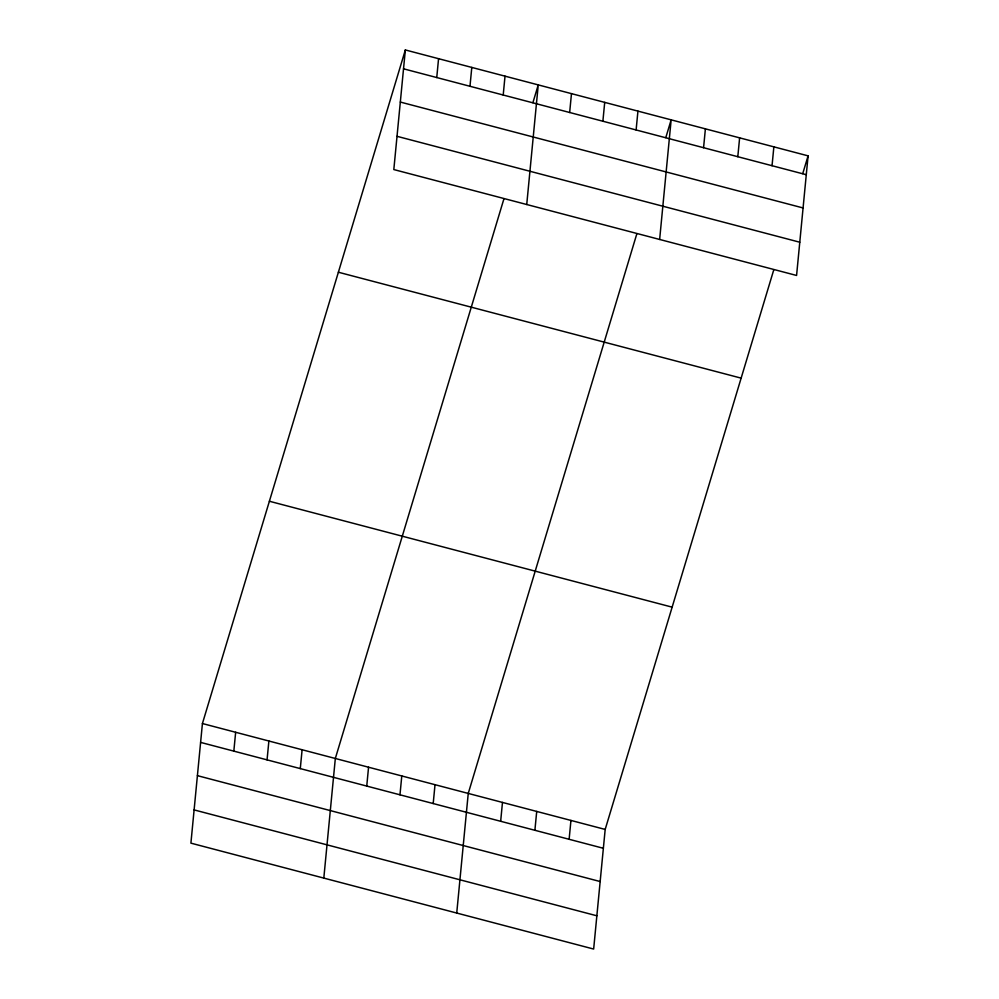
<?xml version="1.0" encoding="UTF-8"?>
<svg xmlns="http://www.w3.org/2000/svg" width="999" height="999" viewBox="0 0 999 999"><rect width="100%" height="100%" fill="white"/><g stroke="black" fill="none" stroke-linecap="round" stroke-linejoin="round"><path stroke-width="1.5" d="M405.344 49.95L393.818 169.568L796.578 275.462L808.091 155.856L405.344 49.95L202.422 723.538L190.909 843.144L593.656 949.05L605.182 829.432L773.726 269.955M233.828 751.136L235.652 732.267M267.058 759.864L268.881 741.008M300.287 768.606L302.11 749.75M323.813 878.096L335.327 758.478L503.871 199.001M366.745 786.076L368.556 767.22M436.75 77.547L438.561 58.691M399.975 794.817L401.785 775.948M469.98 86.289L471.79 67.42M433.204 803.546L435.015 784.69M503.209 95.017L505.019 76.161M456.73 913.049L468.244 793.431L636.788 233.953M526.735 204.508L538.249 84.903L532.892 102.685M500.661 821.29L502.472 802.434M569.655 112.5L571.478 93.631M602.884 121.229L604.707 102.373M534.89 830.294L536.713 811.425M636.113 129.97L637.936 111.114M569.13 839.297L570.941 820.429M659.64 239.46L671.153 119.843L665.796 137.625M703.571 147.702L705.394 128.846M737.811 156.706L739.622 137.85M772.04 165.709L773.863 146.853M802.734 173.639L808.091 155.856M403.521 68.806L806.28 174.713M400.324 102.06L803.084 207.954M397.028 136.314L799.774 242.22M338.374 272.228L741.133 378.134M269.38 501.248L672.14 607.155M202.422 723.538L605.182 829.432M200.612 742.394L603.359 848.288M197.402 775.649L600.162 881.543M194.106 809.902L596.865 915.796"/></g></svg>
